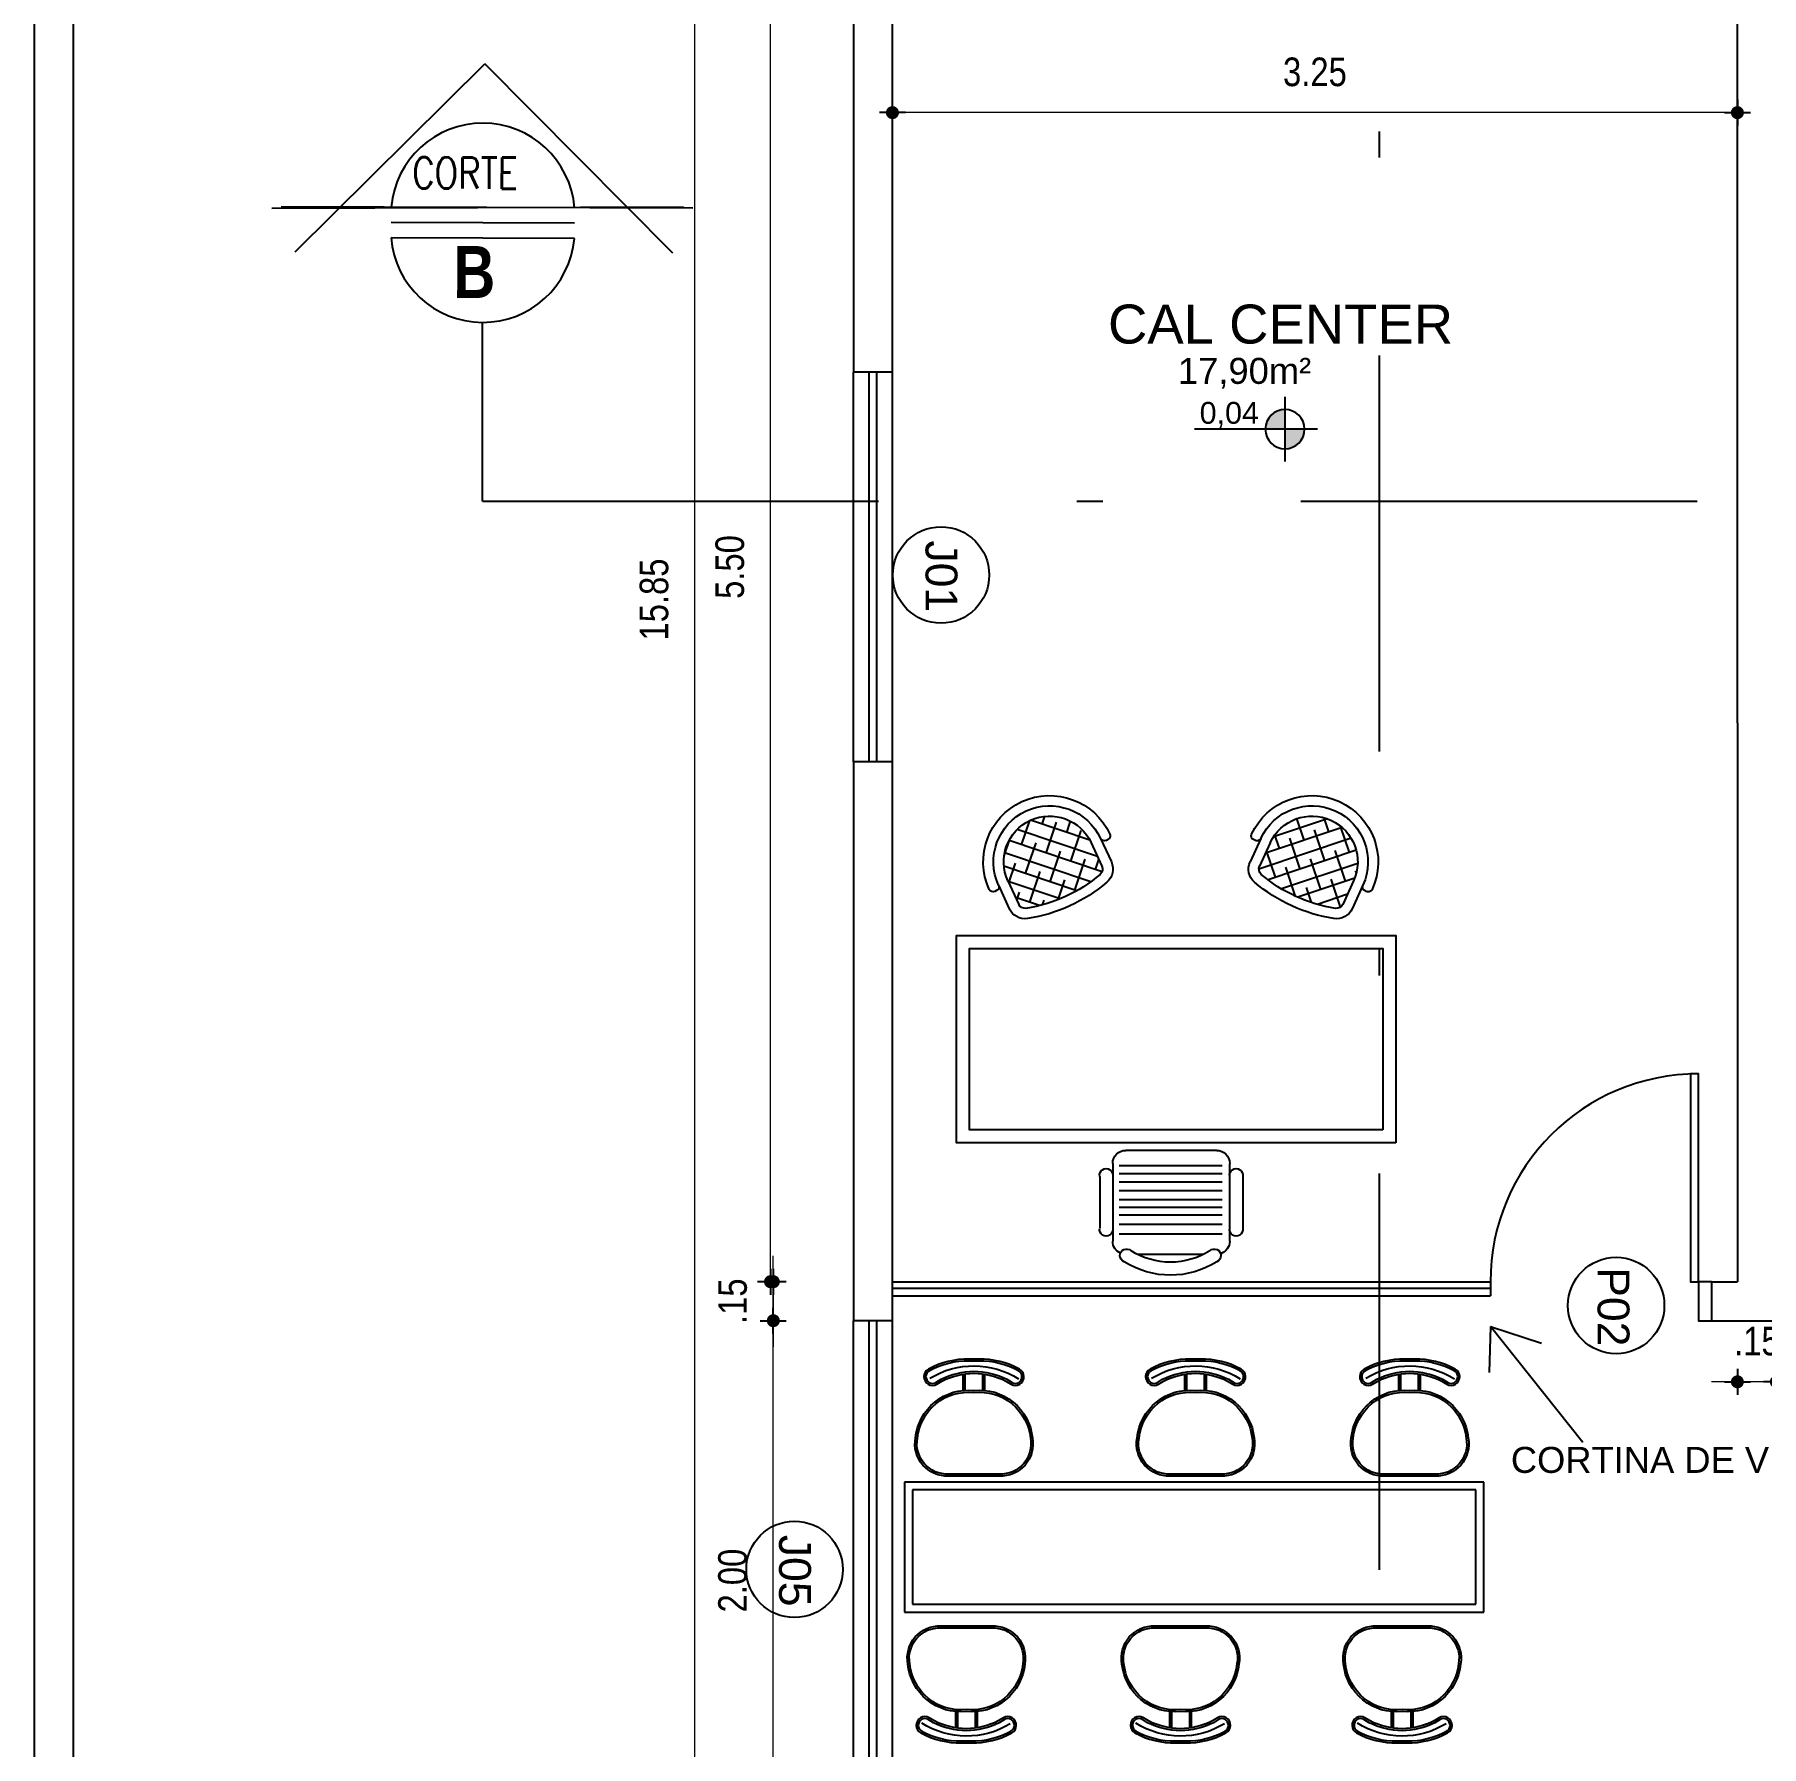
# Model space of a CAD drawing. Header units: millimetres. Extents: x 3212 to 6878, y 1640 to 3386.
# Drawn here: x 3211.97 to 3218.61, y 1706.57 to 1713.15 of the extents above; entities that cross this region are included whole.
import ezdxf
from ezdxf.enums import TextEntityAlignment as Align

# ---------------------------------------------------------------- set-up
doc = ezdxf.new("R2010")
doc.units = ezdxf.units.MM
doc.header["$LTSCALE"] = 0.8
doc.linetypes.add('DASHDOT2', pattern=[12.7, 6.35, -3.175, 0, -3.175])
for name, color, linetype in [('0-COTAS', 8, 'Continuous'), ('A-PEN-W', 7, 'Continuous'), ('A-PEN-Y', 2, 'Continuous'), ('COTA', 2, 'Continuous'), ('MOVEIS', 7, 'Continuous'), ('NIVEIS', 1, 'Continuous')]:
    doc.layers.add(name, color=color, linetype=linetype)
doc.layers.add('COTAS', color=53, linetype='Continuous', lineweight=9)
doc.styles.add('CARIMBO_DADOS', font='arial.ttf', dxfattribs={"height": 0.1})
doc.styles.add('F2', font='ARIALN.TTF')
doc.styles.add('REG60', font='romans.shx', dxfattribs={"width": 0.8, "height": 0.15})
doc.styles.add('REGUA80', font='arial.ttf', dxfattribs={"height": 1})
doc.styles.add('SANSSERIF2', font='sanssb__.ttf', dxfattribs={"width": 0.8})
doc.styles.add('T20', font='PORT2', dxfattribs={"height": 0.2})
doc.styles.add('TEXT', font='arial.ttf')
doc.dimstyles.new('ARQUITETURA', dxfattribs={"dimtxt": 0.11, "dimasz": 0.05, "dimexe": 0.1, "dimexo": 0, "dimgap": 0.1, "dimtad": 1, "dimzin": 5, "dimdsep": 46, "dimtxsty": 'F2', "dimblk": 'COTA', "dimcen": 0, "dimse1": 1, "dimse2": 1, "dimadec": 0, "dimazin": 0, "dimtfac": 2, "dimtix": 1, "dimtmove": 2, "dimatfit": 3, "dimldrblk": 'COTA', "dimfxl": 0, "dimtolj": 1, "dimtzin": 5, "dimarcsym": 0})

# ---------------------------------------------------------------- blocks, each defined once
blk = doc.blocks.new('cotas')
at = {"layer": 'A-PEN-Y'}
h = blk.add_hatch(color=256, dxfattribs=at)
h.paths.add_polyline_path([(0.135, 0, 0.414214), (0, 0.135), (0, 0)])
h.paths.add_polyline_path([(0, 0), (-0.135, 0, 0.414214), (0, -0.135)])
at = {"layer": 'A-PEN-W'}
for p, q in [((0, 0.223), (0, -0.223)), ((-0.223, 0), (0.621, 0))]:
    blk.add_line(p, q, dxfattribs=at)
blk.add_circle((0, 0), 0.135, dxfattribs=at)
at = {"layer": 'A-PEN-W', "style": 'T20'}
blk.add_attdef('COTA', (0.167, 0.038), '', height=0.15, dxfattribs=at)
blk = doc.blocks.new('CADEIRA1')
at = {"layer": 'MOVEIS'}
for p, q in [((-0.0418, 0.1206), (-0.0418, 0.0587)), ((-0.0343, 0.1206), (-0.0343, 0.0587)), ((0.0338, 0.1206), (0.0338, 0.0587)), ((0.0418, 0.1206), (0.0418, 0.0587))]:
    blk.add_line(p, q, dxfattribs=at)
for points in [[(-0.225, 0.3036, 0.415086), (0, 0.1207, 0.415086), (0.225, 0.3036, 0.481436), (0.0974, 0.4507), (-0.0974, 0.4507, 0.481436)], [(-0.2173, 0.3047, 0.416783), (0, 0.1285, 0.416783), (0.2173, 0.3047, 0.482687), (0.0976, 0.4429), (-0.0976, 0.4429, 0.482687)], [(0, 0.0076), (-0.0183, 0.0076, -0.126472), (-0.1714, 0.0454, -1.005346), (-0.1465, 0.0903), (-0.1267, 0.0779, 0.10909), (0, 0.0472, 0.10909), (0.1267, 0.0779), (0.1465, 0.0903, -1.005346), (0.1714, 0.0454, -0.126472), (0.0183, 0.0076)]]:
    blk.add_lwpolyline(points, format="xyb", close=True, dxfattribs=at)
blk.add_lwpolyline([(0.0176, 0), (-0.0182, 0, -0.126461), (-0.175, 0.0387, -1.008866), (-0.1426, 0.0969), (-0.123, 0.0846, 0.10861), (0, 0.0549, 0.10861), (0.123, 0.0846), (0.1426, 0.0969, -1.008866), (0.175, 0.0387, -0.126461), (0.0182, 0), (-0.0176, 0)], format="xyb", dxfattribs=at)
blk.add_arc((-0.0005, 0.349), 0.3226, 238.46014, 302.25897, dxfattribs=at)
blk = doc.blocks.new('MESA_ESC')
at = {"layer": 'MOVEIS', "linetype": 'Continuous'}
h = blk.add_hatch(dxfattribs=at)
h.set_pattern_fill('ANSI38', color=256, scale=0.4, angle=-26.44138, style=0)
h.set_pattern_definition([(161.441385, (106.234405, 16.006884), (0.015913733, 0.047399927), []), (71.441385, (106.234405, 16.006884), (0.079227392, 0.078886122), [0.125, -0.075])])
h.paths.add_polyline_path([(-0.342, 1.5408, 0.334931), (-0.3351, 1.5718), (-0.3765, 1.6621, 1), (-0.6969, 1.5153), (-0.6555, 1.425, 0.334931), (-0.6275, 1.4099, 0.139924)])
h = blk.add_hatch(dxfattribs=at)
h.set_pattern_fill('ANSI38', color=256, scale=0.4, angle=-26.44138, style=0)
h.set_pattern_definition([(18.558615, (-106.298845, 16.006884), (-0.015913733, 0.047399927), []), (108.558615, (-106.298845, 16.006884), (-0.079227392, 0.078886122), [0.125, -0.075])])
h.paths.add_polyline_path([(0.5631, 1.4099, 0.334931), (0.5911, 1.425), (0.6325, 1.5153, 1), (0.3121, 1.6621), (0.2707, 1.5718, 0.334931), (0.2775, 1.5408, 0.139924)])
at = {"layer": 'MOVEIS'}
for p, q in [((-0.3765, 1.6621), (-0.3351, 1.5718)), ((-0.3405, 1.6786), (-0.2991, 1.5883)), ((-0.3197, 1.6709), (-0.3126, 1.6742)), ((0.2761, 1.6786), (0.2347, 1.5883)), ((0.2553, 1.6709), (0.2482, 1.6742)), ((0.3121, 1.6621), (0.2707, 1.5718)), ((-0.7406, 1.478), (-0.7478, 1.4747)), ((-0.7329, 1.4988), (-0.6915, 1.4085)), ((-0.6969, 1.5153), (-0.6555, 1.425)), ((0.6325, 1.5153), (0.5911, 1.425)), ((0.6685, 1.4988), (0.6271, 1.4085)), ((0.6762, 1.478), (0.6833, 1.4747)), ((-0.1705, 0.4787), (0.1795, 0.4787)), ((-0.2205, 0.1287), (-0.2205, 0.4287)), ((-0.1915, 0.4197), (0.2041, 0.4197)), ((0.2295, 0.4287), (0.2295, 0.1287)), ((-0.2705, 0.3787), (-0.2705, 0.1787)), ((-0.1915, 0.3885), (0.2041, 0.3885)), ((-0.1915, 0.3558), (0.2041, 0.3558)), ((0.2795, 0.3787), (0.2795, 0.1787)), ((-0.1915, 0.3231), (0.2041, 0.3231)), ((-0.1915, 0.2889), (0.2041, 0.2889)), ((-0.1915, 0.2592), (0.2041, 0.2592)), ((-0.1915, 0.2295), (0.2041, 0.2295)), ((-0.1915, 0.1938), (0.2041, 0.1938)), ((-0.1915, 0.1567), (0.2041, 0.1567)), ((0.1346, 0.0787), (-0.12, 0.0787))]:
    blk.add_line(p, q, dxfattribs=at)
for points in [[(-0.8595, 0.5076), (0.8305, 0.5076), (0.8305, 1.3056), (-0.8595, 1.3056)], [(-0.8095, 0.5576), (0.7805, 0.5576), (0.7805, 1.2556), (-0.8095, 1.2556)]]:
    blk.add_lwpolyline(points, close=True, dxfattribs=at)
for centre, radius, start, end in [((-0.5367, 1.5887), 0.255, 24.62311, 204.62311), ((-0.5367, 1.5887), 0.2158, 24.62311, 204.62311), ((0.4723, 1.5887), 0.255, 335.37689, 155.37689), ((0.4723, 1.5887), 0.2158, 335.37689, 155.37689), ((-0.5367, 1.5887), 0.1762, 24.62311, 204.62311), ((0.4723, 1.5887), 0.1762, 335.37689, 155.37689), ((-0.3263, 1.6852), 0.0157, 204.62311, 294.62311), ((-0.3191, 1.6885), 0.0157, 294.62311, 24.62311), ((0.2547, 1.6885), 0.0157, 155.37689, 245.37689), ((0.2618, 1.6852), 0.0157, 245.37689, 335.37689), ((-0.714, 1.9755), 0.5722, 278.69238, 310.55384), ((-0.3591, 1.5608), 0.0264, 310.55384, 24.62311), ((-0.3591, 1.5608), 0.066, 310.55384, 24.62311), ((0.2947, 1.5608), 0.066, 155.37689, 229.44616), ((0.2947, 1.5608), 0.0264, 155.37689, 229.44616), ((0.6495, 1.9755), 0.5722, 229.44616, 261.30762), ((-0.7543, 1.489), 0.0157, 204.62311, 294.62311), ((-0.7472, 1.4923), 0.0157, 294.62311, 24.62311), ((-0.714, 1.9755), 0.6118, 278.69238, 310.55384), ((0.6495, 1.9755), 0.6118, 229.44616, 261.30762), ((0.6827, 1.4923), 0.0157, 155.37689, 245.37689), ((0.6899, 1.489), 0.0157, 245.37689, 335.37689), ((-0.6315, 1.436), 0.066, 204.62311, 278.69238), ((-0.6315, 1.436), 0.0264, 204.62311, 278.69238), ((0.5671, 1.436), 0.066, 261.30762, 335.37689), ((0.5671, 1.436), 0.0264, 261.30762, 335.37689), ((-0.1705, 0.4287), 0.05, 90, 180), ((0.1795, 0.4287), 0.05, 0, 90), ((-0.2455, 0.3832), 0.0254, 349.61114, 190.38886), ((0.2545, 0.3832), 0.0254, 349.61114, 190.38886), ((-0.2455, 0.1741), 0.0254, 169.61114, 10.38886), ((0.2545, 0.1741), 0.0254, 169.61114, 10.38886), ((-0.1705, 0.1287), 0.05, 180, 251.97467), ((-0.1616, 0.0739), 0.0254, 47.10756, 248.04395), ((0.0073, 0.3312), 0.2828, 237.57575, 302.42425), ((0.1763, 0.0739), 0.0254, 291.95605, 132.89244), ((0.1795, 0.1287), 0.05, 294.19425, 0), ((0.0073, 0.3312), 0.3328, 237.57575, 302.42425)]:
    blk.add_arc(centre, radius, start, end, dxfattribs=at)
blk = doc.blocks.new('COTA')
at = {"layer": 'COTA'}
for p, q in [((-1, 0), (1, 0)), ((0, 1), (0, -1))]:
    blk.add_line(p, q, dxfattribs=at)
at = {"layer": 'COTA', "const_width": 0.5}
blk.add_lwpolyline([(-0.25, 0, 1), (0.25, 0, 1)], format="xyb", close=True, dxfattribs=at)
blk = doc.blocks.new('*D314')
at = {"layer": '0-COTAS', "color": 0, "lineweight": -2, "transparency": 16777216}
for p, q in [((3556.2096, 1834.8276), (3556.1596, 1834.8276)), ((3556.4096, 1834.8276), (3556.2596, 1834.8276)), ((3556.4596, 1834.8276), (3556.5096, 1834.8276))]:
    blk.add_line(p, q, dxfattribs=at)
at = {"layer": 'Defpoints', "color": 0, "transparency": 16777216}
for p in [(3556.2596, 1834.8276), (3556.2596, 1834.7158), (3556.4096, 1833.8658)]:
    blk.add_point(p, dxfattribs=at)
at = {"layer": '0-COTAS', "color": 0, "lineweight": -2, "transparency": 16777216, "xscale": 0.05, "yscale": 0.05, "zscale": 0.05}
blk.add_blockref('COTA', (3556.2596, 1834.8276), dxfattribs=at)
at = {"layer": '0-COTAS', "color": 0, "lineweight": -2, "transparency": 16777216, "xscale": 0.05, "yscale": 0.05, "zscale": 0.05, "rotation": 180}
blk.add_blockref('COTA', (3556.4096, 1834.8276), dxfattribs=at)
at = {"layer": '0-COTAS', "color": 0, "transparency": 16777216, "insert": (3556.3346, 1834.9838), "char_height": 0.11, "attachment_point": 5, "style": 'F2'}
blk.add_mtext('\\A1;.15', dxfattribs=at)
blk = doc.blocks.new('*D342')
at = {"layer": '0-COTAS', "color": 0, "lineweight": -2, "transparency": 16777216}
blk.add_line((3556.2096, 1839.7111), (3553.0596, 1839.7111), dxfattribs=at)
at = {"layer": 'Defpoints', "color": 0, "transparency": 16777216}
for p in [(3556.2596, 1841.3448), (3553.0096, 1839.7838), (3553.0096, 1839.7111)]:
    blk.add_point(p, dxfattribs=at)
at = {"layer": '0-COTAS', "color": 0, "lineweight": -2, "transparency": 16777216, "xscale": 0.05, "yscale": 0.05, "zscale": 0.05, "rotation": 180}
blk.add_blockref('COTA', (3553.0096, 1839.7111), dxfattribs=at)
at = {"layer": '0-COTAS', "color": 0, "lineweight": -2, "transparency": 16777216, "xscale": 0.05, "yscale": 0.05, "zscale": 0.05}
blk.add_blockref('COTA', (3556.2596, 1839.7111), dxfattribs=at)
at = {"layer": '0-COTAS', "color": 0, "transparency": 16777216, "insert": (3554.6346, 1839.8673), "char_height": 0.11, "attachment_point": 5, "style": 'F2'}
blk.add_mtext('\\A1;3.25', dxfattribs=at)
blk = doc.blocks.new('*D447')
at = {"layer": '0-COTAS', "color": 0, "lineweight": -2, "transparency": 16777216}
blk.add_line((3552.5405, 1835.2628), (3552.5405, 1840.6628), dxfattribs=at)
at = {"layer": 'Defpoints', "color": 0, "transparency": 16777216}
for p in [(3552.5405, 1840.7128), (3553.1596, 1840.7128), (3553.1878, 1835.2128)]:
    blk.add_point(p, dxfattribs=at)
at = {"layer": '0-COTAS', "color": 0, "lineweight": -2, "transparency": 16777216, "xscale": 0.05, "yscale": 0.05, "zscale": 0.05}
for p, rotation in [((3552.5405, 1840.7128), 90), ((3552.5405, 1835.2128), 270)]:
    blk.add_blockref('COTA', p, dxfattribs=dict(at, rotation=rotation))
at = {"layer": '0-COTAS', "color": 0, "transparency": 16777216, "insert": (3552.3844, 1837.9628), "char_height": 0.11, "attachment_point": 5, "rotation": 90, "style": 'F2'}
blk.add_mtext('\\A1;5.50', dxfattribs=at)
blk = doc.blocks.new('*D347')
at = {"layer": '0-COTAS', "color": 0, "lineweight": -2, "transparency": 16777216}
blk.add_line((3552.5513, 1833.1128), (3552.5513, 1835.0128), dxfattribs=at)
at = {"layer": 'Defpoints', "color": 0, "transparency": 16777216}
for p in [(3552.5513, 1835.0628), (3556.1096, 1835.0628), (3552.7596, 1833.0628)]:
    blk.add_point(p, dxfattribs=at)
at = {"layer": '0-COTAS', "color": 0, "lineweight": -2, "transparency": 16777216, "xscale": 0.05, "yscale": 0.05, "zscale": 0.05}
for p, rotation in [((3552.5513, 1835.0628), 90), ((3552.5513, 1833.0628), 270)]:
    blk.add_blockref('COTA', p, dxfattribs=dict(at, rotation=rotation))
at = {"layer": '0-COTAS', "color": 0, "transparency": 16777216, "insert": (3552.3951, 1834.0628), "char_height": 0.11, "attachment_point": 5, "rotation": 90, "style": 'F2'}
blk.add_mtext('\\A1;2.00', dxfattribs=at)
blk = doc.blocks.new('*D348')
at = {"layer": '0-COTAS', "color": 0, "lineweight": -2, "transparency": 16777216}
for p, q in [((3552.5513, 1835.2628), (3552.5513, 1835.3128)), ((3552.5513, 1835.0628), (3552.5513, 1835.2128)), ((3552.5513, 1835.0128), (3552.5513, 1834.9628))]:
    blk.add_line(p, q, dxfattribs=at)
at = {"layer": 'Defpoints', "color": 0, "transparency": 16777216}
for p in [(3552.5513, 1835.2128), (3556.2096, 1835.2128), (3556.1096, 1835.0628)]:
    blk.add_point(p, dxfattribs=at)
at = {"layer": '0-COTAS', "color": 0, "lineweight": -2, "transparency": 16777216, "xscale": 0.05, "yscale": 0.05, "zscale": 0.05}
for p, rotation in [((3552.5513, 1835.2128), 270), ((3552.5513, 1835.0628), 90)]:
    blk.add_blockref('COTA', p, dxfattribs=dict(at, rotation=rotation))
at = {"layer": '0-COTAS', "color": 0, "transparency": 16777216, "insert": (3552.3951, 1835.1378), "char_height": 0.11, "attachment_point": 5, "rotation": 90, "style": 'F2'}
blk.add_mtext('\\A1;.15', dxfattribs=at)
blk = doc.blocks.new('*D349')
at = {"layer": '0-COTAS', "color": 0, "lineweight": -2, "transparency": 16777216}
for p, q in [((3552.5513, 1835.2628), (3552.5513, 1835.3128)), ((3552.5513, 1835.2128), (3552.5513, 1835.0628)), ((3552.5513, 1835.0128), (3552.5513, 1834.9628))]:
    blk.add_line(p, q, dxfattribs=at)
at = {"layer": 'Defpoints', "color": 0, "transparency": 16777216}
for p in [(3556.2096, 1835.2128), (3552.5513, 1835.0628), (3552.5513, 1835.0628)]:
    blk.add_point(p, dxfattribs=at)
at = {"layer": '0-COTAS', "color": 0, "lineweight": -2, "transparency": 16777216, "xscale": 0.05, "yscale": 0.05, "zscale": 0.05}
for p, rotation in [((3552.5513, 1835.2128), 270), ((3552.5513, 1835.0628), 90)]:
    blk.add_blockref('COTA', p, dxfattribs=dict(at, rotation=rotation))
at = {"layer": '0-COTAS', "color": 0, "transparency": 16777216, "insert": (3552.3951, 1835.1378), "char_height": 0.11, "attachment_point": 5, "rotation": 90, "style": 'F2'}
blk.add_mtext('\\A1;.15', dxfattribs=at)
blk = doc.blocks.new('*D308')
at = {"layer": '0-COTAS', "color": 0, "lineweight": -2, "transparency": 16777216}
blk.add_line((3552.249, 1829.9628), (3552.249, 1845.7128), dxfattribs=at)
at = {"layer": 'Defpoints', "color": 0, "transparency": 16777216}
for p in [(3552.249, 1845.7628), (3552.9061, 1845.7628), (3556.8586, 1829.9128)]:
    blk.add_point(p, dxfattribs=at)
at = {"layer": '0-COTAS', "color": 0, "lineweight": -2, "transparency": 16777216, "xscale": 0.05, "yscale": 0.05, "zscale": 0.05}
for p, rotation in [((3552.249, 1845.7628), 90), ((3552.249, 1829.9128), 270)]:
    blk.add_blockref('COTA', p, dxfattribs=dict(at, rotation=rotation))
at = {"layer": '0-COTAS', "color": 0, "transparency": 16777216, "insert": (3552.0929, 1837.8378), "char_height": 0.11, "attachment_point": 5, "rotation": 90, "style": 'F2'}
blk.add_mtext('\\A1;15.85', dxfattribs=at)
blk = doc.blocks.new('arquitetura terreo')
at = {"layer": '0-COTAS', "linetype": 'DASHDOT2', "ltscale": 0.3}
for p, q in [((-6.7033, 33.1999), (-6.7033, 0.9003)), ((-10.1523, 10.6037), (-10.1523, 11.2913)), ((-10.1523, 10.6037), (0.8472, 10.6037))]:
    blk.add_line(p, q, dxfattribs=at)
at = {"layer": '0-COTAS'}
for p, q in [((-11.875, 2.3), (-11.875, 32.3)), ((-11.725, 5.45), (-11.725, 32.15)), ((-8.725, 13.675), (-8.725, 11.1)), ((-8.575, 11.1), (-8.575, 13.1)), ((-5.325, 9.75), (-5.325, 13.1)), ((-9.7983, 11.6733), (-10.5035, 11.6759)), ((-9.7986, 11.6144), (-10.5037, 11.6169)), ((-8.575, 11.1), (-8.725, 11.1)), ((-8.725, 9.6), (-8.725, 11.1)), ((-8.665, 9.6), (-8.665, 11.1)), ((-8.635, 9.6), (-8.635, 11.1)), ((-8.575, 9.6), (-8.575, 11.1)), ((-5.325, 9.75), (-5.325, 7.6)), ((-8.725, 9.6), (-8.725, 7.45)), ((-8.575, 9.6), (-8.725, 9.6)), ((-8.575, 7.45), (-8.575, 9.6)), ((-8.575, 7.6), (-6.275, 7.6)), ((-8.5729, 7.5758), (-6.275, 7.5758)), ((-6.275, 7.6), (-6.275, 7.5458)), ((-5.425, 7.6), (-5.325, 7.6)), ((-5.425, 7.6), (-5.425, 7.45)), ((-8.5729, 7.5458), (-6.275, 7.5458)), ((-8.5729, 7.45), (-8.725, 7.45)), ((-8.725, 5.45), (-8.725, 7.45)), ((-8.665, 5.45), (-8.665, 7.45)), ((-8.635, 5.45), (-8.635, 7.45)), ((-8.575, 5.45), (-8.575, 7.45)), ((-5.425, 7.45), (-4.875, 7.45)), ((-6.2748, 7.4283), (-6.2802, 7.2508)), ((-5.9193, 6.9812), (-6.2748, 7.4283)), ((-6.2748, 7.4283), (-6.0783, 7.3638)), ((-6.3005, 6.8287), (-8.5281, 6.8287)), ((-8.5281, 6.8287), (-8.5281, 6.3287)), ((-6.3305, 6.7987), (-8.4981, 6.7987)), ((-8.4981, 6.7987), (-8.4981, 6.3587)), ((-6.3305, 6.3587), (-6.3305, 6.7987)), ((-6.3005, 6.3287), (-6.3005, 6.8287)), ((-8.5281, 6.3287), (-6.3005, 6.3287)), ((-8.4981, 6.3587), (-6.3305, 6.3587))]:
    blk.add_line(p, q, dxfattribs=at)
at = {"layer": '0-COTAS', "color": 6}
for p, q in [((-10.8727, 11.5627), (-10.1435, 12.2865)), ((-9.4196, 11.5573), (-10.1435, 12.2865)), ((-10.9621, 11.7306), (-9.3786, 11.7364)), ((-9.3426, 11.7306), (-10.926, 11.7364))]:
    blk.add_line(p, q, dxfattribs=at)
at = {"layer": '0-COTAS'}
blk.add_lwpolyline([(-5.475, 7.6), (-5.475, 8.4), (-5.505, 8.4), (-5.505, 7.6)], close=True, dxfattribs=at)
blk.add_lwpolyline([(-5.425, 7.6), (-5.475, 7.6), (-5.475, 7.45), (-5.425, 7.45)], dxfattribs=at)
for centre in [(-8.3882, 10.3192), (-5.7915, 7.5085), (-8.9516, 6.4932)]:
    blk.add_circle(centre, 0.1854, dxfattribs=at)
for centre, radius, start, end in [((-10.1508, 11.7041), 0.3538, 4.56915, 175.00876), ((-10.151, 11.6451), 0.3538, 184.56915, 355.00876), ((-5.475, 7.6), 0.8, 90, 180)]:
    blk.add_arc(centre, radius, start, end, dxfattribs=at)
ref = blk.add_blockref('cotas', (-7.0652, 10.8804), dxfattribs=dict(at, xscale=-0.5599999999976717, yscale=0.5599999999994907, zscale=0.5599999999994907))
ref.add_attrib('COTA', '0,04', (-7.3935, 10.9011), dxfattribs={"layer": 'NIVEIS', "color": 1, "height": 0.084, "style": 'TEXT'})
at = {"layer": '0-COTAS', "xscale": -1}
for name, p in [('MESA_ESC', (-7.4984, 7.6267)), ('CADEIRA1', (-8.2909, 5.8252)), ('CADEIRA1', (-7.4673, 5.8252)), ('CADEIRA1', (-6.6149, 5.8252))]:
    blk.add_blockref(name, p, dxfattribs=at)
at = {"layer": '0-COTAS', "xscale": -1, "rotation": 180}
for p in [(-8.2615, 7.3025), (-7.409, 7.3025), (-6.5854, 7.3025)]:
    blk.add_blockref('CADEIRA1', p, dxfattribs=at)
at = {"layer": '0-COTAS', "color": 7, "width": 0.8}
for s, height, style, p in [('CORTE', 0.12, 'REG60', (-10.4226, 11.8068)), ('B', 0.2, 'SANSSERIF2', (-10.2644, 11.3855))]:
    blk.add_text(s, height=height, rotation=359.78895, dxfattribs=dict(at, style=style)).set_placement(p)
at = {"layer": '0-COTAS', "style": 'REGUA80'}
for s, p in [('J01', (-8.4477, 10.3142)), ('P02', (-5.8628, 7.5035)), ('J05', (-9.0112, 6.4882))]:
    blk.add_text(s, height=0.12256, rotation=270, dxfattribs=at).set_placement(p, align=Align.CENTER)
at = {"layer": '0-COTAS', "color": 230, "insert": (-7.0823, 11.2837), "char_height": 0.15, "attachment_point": 5, "style": 'CARIMBO_DADOS'}
blk.add_mtext_dynamic_manual_height_columns('CAL CENTER', width=1.523061, gutter_width=0.5, heights=[0], dxfattribs=at)
at = {"layer": '0-COTAS', "color": 230, "char_height": 0.1, "attachment_point": 5, "style": 'CARIMBO_DADOS'}
for s, insert in [('17,90m²', (-7.2206, 11.0954)), ('CORTINA DE VIDRO', (-5.5251, 6.9137))]:
    blk.add_mtext(s, dxfattribs=dict(at, insert=insert))
at = {"layer": '0-COTAS'}
for base, p1, p2, picture, middle in [((-9.3356, 18.15), (-4.726, 2.3), (-8.6785, 18.15), '*D308', (-9.4917, 10.225)), ((-9.0441, 13.1), (-8.3968, 7.6), (-8.425, 13.1), '*D447', (-9.2002, 10.35)), ((-9.0334, 7.6), (-5.475, 7.45), (-5.375, 7.6), '*D348', (-9.1895, 7.525)), ((-9.0334, 7.45), (-5.375, 7.6), (-9.0334, 7.45), '*D349', (-9.1895, 7.525)), ((-9.0334, 7.45), (-8.825, 5.45), (-5.475, 7.45), '*D347', (-9.1895, 6.45))]:
    dim = blk.add_linear_dim(base=base, p1=p1, p2=p2, angle=90, dimstyle='ARQUITETURA', dxfattribs=at)
    dim.commit()
    dim.dimension.update_dxf_attribs({"geometry": picture, "text_midpoint": middle, "insert": (-3561.5846, -1827.6128)})
for base, p1, p2, picture, middle in [((-8.575, 12.0983), (-5.325, 13.732), (-8.575, 12.171), '*D342', (-6.95, 12.2544)), ((-5.325, 7.2148), (-5.175, 6.253), (-5.325, 7.103), '*D314', (-5.25, 7.371))]:
    dim = blk.add_linear_dim(base=base, p1=p1, p2=p2, dimstyle='ARQUITETURA', dxfattribs=at)
    dim.commit()
    dim.dimension.update_dxf_attribs({"geometry": picture, "text_midpoint": middle, "insert": (-3561.5846, -1827.6128)})

msp = doc.modelspace()

# ---------------------------------------------------------------- block references
at = {"layer": 'COTAS'}
msp.add_blockref('arquitetura terreo', (3223.84, 1700.7544), dxfattribs=at)

doc.saveas('drawing.dxf')
